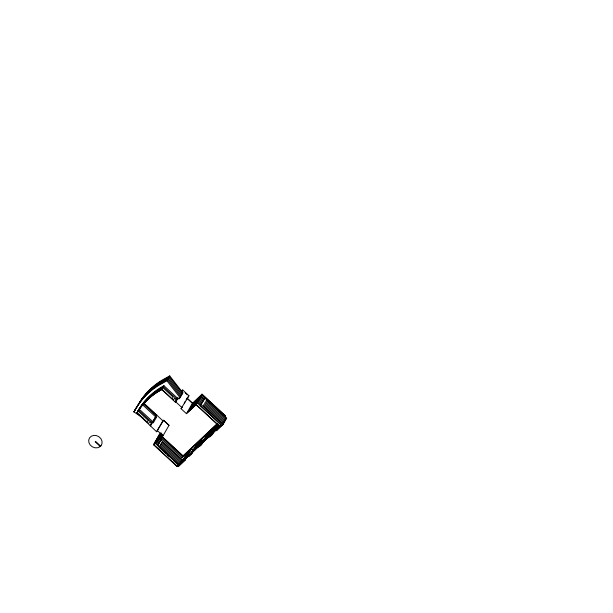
<?xml version="1.0" encoding="UTF-8"?>
<svg xmlns="http://www.w3.org/2000/svg" width="613" height="613" viewBox="0 0 613 613"><rect width="100%" height="100%" fill="white"/><g stroke="black" fill="none" stroke-linecap="round" stroke-linejoin="round"><path stroke-width="0.92" d="M177.678 398.389L163.939 385.7L161.732 389.561L175.464 402.251L177.678 398.389L178.023 398.067L178.873 398.848L180.092 397.699L182.889 392.81L169.724 375.892L162.46 379.96A83.475 72.503 29.8 0 0 140.959 400.205L133.879 411.913L143.381 418.212M136.699 407.04L133.895 411.928L138.753 404.067A83.475 72.503 29.8 0 1 160.254 383.815L167.518 379.754L180.682 396.672L178.873 398.848M163.939 385.7A79.974 69.468 29.8 0 0 139.12 409.078L136.906 412.932L156.583 431.751L163.656 420.227L169.065 425.223L163.02 435.774L153.495 444.739L177.226 466.654L219.715 426.633L220.895 424.579L200.305 405.568L205.056 398.013L226.687 417.989L222.856 424.679L216.473 430.694L215.163 429.483L217.96 424.594L213.983 428.341M138.163 405.093A83.475 72.503 29.8 0 1 159.664 384.849L166.928 380.78L169.724 375.892M148.461 423.614L149.587 421.652L151.327 423.269L150.208 425.223M152.422 421.361L151.832 422.388L138.53 410.105A79.974 69.468 29.8 0 1 163.349 386.726L176.651 399.017L177.241 397.983M150.3 425.951L152.07 422.863M155.656 416.878L155.311 417.2L156.1 417.928L153.296 422.817L152.514 422.089L156.706 414.771M150.645 425.621L156.69 415.078M173.287 400.235L174.406 398.281L176.153 399.891L175.027 401.844M156.583 431.751L162.989 420.556M181.509 391.699L182.682 389.937L188.957 395.737L181.057 408.695L186.467 413.691L195.991 404.726L202.029 394.174L225.492 415.844L225.055 416.618L201.593 394.948L193.003 403.5L201.003 395.975L204.137 398.871M175.464 402.251L178.023 398.067M181.747 391.554L182.682 389.937M153.495 444.739L159.541 434.188M157.748 444.961L159.457 441.988M181.057 408.695L181.977 407.101M184.268 403.101L185.18 401.5M186.099 399.898L188.957 395.737M186.467 413.691L192.505 403.139L187.103 398.144M200.305 405.568L205.056 398.013M160.391 437.728L181.969 457.658L183.003 455.857L161.61 436.104M177.226 466.654L178.406 464.593L157.817 445.582L161.648 438.893L160.729 439.759L182.36 459.735L180.153 463.597L160.269 445.23M177.134 465.137L178.529 466.424L178.973 465.65M178.529 466.424L184.919 460.409L183.609 459.198L187.44 452.509M183.609 459.198L187.586 455.451L191.417 448.762L192.727 449.973L190.597 453.689M184.919 460.409L186.536 457.582L185.264 458.785M194.965 448.984L195.417 448.601A15.54 13.494 29.8 0 1 196.911 447.559L198.183 447.03A8.138 7.065 29.8 0 0 202.259 443.199L202.811 442.004A15.54 13.494 29.8 0 1 203.907 440.601L205.217 439.375A15.54 13.494 29.8 0 1 208.351 437.506A13.134 11.409 29.8 0 0 210.443 436.349L212.496 434.441L211.186 433.23L215.017 426.541M212.496 434.441L214.619 430.724M216.473 430.694L217.5 428.893L216.197 427.682L212.213 431.429M219.27 425.805L218.68 426.832L217.37 425.629L213.393 429.376M135.059 409.859L140.523 400.979A83.475 72.503 29.8 0 1 162.024 380.727L169.288 376.666M192.198 452.547L192.352 452.333A11.961 10.39 29.8 0 1 194.076 450.632L194.712 450.187M194.528 449.398L194.114 449.827A15.54 13.494 29.8 0 0 192.137 452.769A13.134 11.409 29.8 0 1 190.927 454.739L188.896 456.662L187.586 455.451M181.67 393.96L182.889 392.81M152.514 422.089L152.859 421.767L139.12 409.078M163.656 420.227L162.966 420.878L143.634 403.017M159.449 434.341L160.905 432.908M202.029 394.174L192.421 403.293L187.011 398.304M159.096 434.962L161.096 433.077M158.506 435.989L161.173 433.483M161.395 433.629L158.07 436.762L158.767 437.406M161.472 434.027L157.48 437.789L158.177 438.433M161.548 434.433L156.89 438.824L160.031 441.72M162.292 434.203L156.3 439.85L159.441 442.747M155.71 440.877L162.368 434.609M155.12 441.912L162.445 435.008M217.132 423.713L182.919 456.011L161.525 436.257M217.393 423.836L182.559 456.631L161.165 436.87M181.969 457.658L217.669 424.043M186.996 453.283L190.98 449.536M214.573 427.315L217.891 424.196M186.413 454.31L190.39 450.563M185.823 455.344L189.8 451.597M185.233 456.371L189.21 452.624M212.803 430.403L216.78 426.656L218.09 427.866M188.62 453.651L184.643 457.398L185.954 458.608L179.563 464.623L159.679 446.256M182.36 459.735L185.555 456.723M192.727 449.973L194.758 448.042A13.134 11.409 29.8 0 0 195.976 446.08A15.54 13.494 29.8 0 1 197.945 443.138L199.248 441.904A15.54 13.494 29.8 0 1 200.742 440.87L202.014 440.341A8.138 7.065 29.8 0 0 206.091 436.51L206.642 435.314A15.54 13.494 29.8 0 1 207.738 433.912L209.048 432.686A15.54 13.494 29.8 0 1 212.182 430.816A13.134 11.409 29.8 0 0 213.477 430.173M188.03 454.685L181.923 460.509L162.031 442.142L159.089 447.283L165.947 453.62M211.631 432.464L215.607 428.717M224.971 419.966L226.251 418.763L206.359 400.396L205.769 401.423L225.661 419.79L224.381 420.993M211.186 433.23L215.163 429.483M184.528 458.532L181.333 461.535L161.441 443.168M220.895 424.579L178.345 464.7L154.622 442.785L162.614 435.253L161.64 436.954L153.648 444.479L177.372 466.393L219.86 426.38L196.137 404.465L188.145 411.997L189.118 410.296L197.11 402.772L220.833 424.679M183.938 459.558L180.743 462.562L160.851 444.195M223.155 422.625L225.071 420.817L205.179 402.45L204.589 403.484L224.481 421.851L222.565 423.652M180.153 463.597L182.069 461.788M222.611 424.081L223.891 422.878L203.999 404.511L203.416 405.538L223.301 423.905L216.91 429.92M179.609 465.052L185.364 459.635L184.053 458.432M210.987 435.506L210.887 435.575A13.134 11.409 29.8 0 1 210.497 435.843M199.217 445.23L197.945 445.758A15.54 13.494 29.8 0 0 196.451 446.8L195.149 448.026A15.54 13.494 29.8 0 0 193.172 450.969A13.134 11.409 29.8 0 1 191.953 452.93L191.363 453.965A13.134 11.409 29.8 0 0 192.582 452.003A15.54 13.494 29.8 0 1 194.559 449.053L195.861 447.827A15.54 13.494 29.8 0 1 197.355 446.785L198.627 446.256A8.138 7.065 29.8 0 0 199.325 445.988M201.945 394.328L225.408 415.997M203.7 399.645L200.558 396.749L191.976 405.3L199.968 397.776L203.11 400.68M202.52 401.707L199.378 398.802L190.796 407.361L198.788 399.837L201.93 402.733M201.34 403.768L198.198 400.864L189.616 409.423L197.608 401.89L200.75 404.795M201.225 404.703L222.856 424.679M185.126 392.833L187.218 394.772M195.991 404.726L219.715 426.633M175.808 401.921L182.092 407.722M163.564 420.38L168.973 425.376M143.549 403.178L156.599 415.231M143.197 403.791L156.246 415.844M142.607 404.825L156.507 417.66M157.618 430.778L163.02 435.774M159.985 438.533L161.204 439.659M158.782 439L160.621 440.693M156.338 441.46L158.851 443.781M155.748 442.486L158.261 444.808M167.318 454.884L168.69 456.149M173.487 460.585L176.919 463.75M100.662 446.088L95.613 441.429L95.176 441.843L100.218 446.502M169.295 376.681L182.452 393.584M181.862 394.619L168.705 377.708L161.434 381.761A83.475 72.503 29.8 0 0 139.933 402.005M181.272 395.646L168.115 378.734L160.844 382.788A83.475 72.503 29.8 0 0 139.343 403.04M166.928 380.78L180.092 397.699M208.795 436.732A15.54 13.494 29.8 0 0 205.654 438.601L204.351 439.835A15.54 13.494 29.8 0 0 203.255 441.23L202.696 442.425A8.138 7.065 29.8 0 1 199.976 445.651M210.09 436.088A13.134 11.409 29.8 0 1 209.24 436.533M204.413 439.575A8.138 7.065 29.8 0 1 200.987 442.142L199.708 442.67A15.54 13.494 29.8 0 0 198.221 443.712L196.911 444.938A15.54 13.494 29.8 0 0 194.942 447.881A13.134 11.409 29.8 0 1 193.723 449.85L194.313 448.816A13.134 11.409 29.8 0 0 195.532 446.854A15.54 13.494 29.8 0 1 197.501 443.912L198.811 442.678A15.54 13.494 29.8 0 1 200.298 441.644L201.577 441.115A8.138 7.065 29.8 0 0 205.646 437.284L206.198 436.088A15.54 13.494 29.8 0 1 207.301 434.686L208.604 433.452A15.54 13.494 29.8 0 1 211.746 431.583A13.134 11.409 29.8 0 0 213.033 430.947M204.773 438.962A8.138 7.065 29.8 0 0 205.056 438.31L205.608 437.115A15.54 13.494 29.8 0 1 206.711 435.713L208.014 434.487A15.54 13.494 29.8 0 1 211.156 432.617A13.134 11.409 29.8 0 0 212.443 431.973M211.853 433A13.134 11.409 29.8 0 1 210.566 433.644A15.54 13.494 29.8 0 0 207.424 435.514L206.121 436.747A15.54 13.494 29.8 0 0 205.018 438.142L204.466 439.337A8.138 7.065 29.8 0 1 200.397 443.168L199.118 443.697A15.54 13.494 29.8 0 0 197.631 444.739L196.321 445.965A15.54 13.494 29.8 0 0 194.352 448.915A13.134 11.409 29.8 0 1 193.133 450.877L192.543 451.904A13.134 11.409 29.8 0 0 193.762 449.942A15.54 13.494 29.8 0 1 195.739 447L197.041 445.766A15.54 13.494 29.8 0 1 198.535 444.731L199.807 444.203A8.138 7.065 29.8 0 0 203.876 440.372L204.428 439.176A15.54 13.494 29.8 0 1 205.531 437.774L206.834 436.54A15.54 13.494 29.8 0 1 209.975 434.671A13.134 11.409 29.8 0 0 210.42 434.479M211.677 433.782A13.134 11.409 29.8 0 1 210.849 434.265M201.171 444.218A8.138 7.065 29.8 0 0 203.286 441.398L203.838 440.203A15.54 13.494 29.8 0 1 204.941 438.801L206.244 437.575A15.54 13.494 29.8 0 1 209.385 435.705M148.277 420.449L147.304 422.142L137.051 412.679A79.974 69.468 29.8 0 1 161.878 389.301L172.123 398.772L173.096 397.071L162.851 387.608A79.974 69.468 29.8 0 0 138.025 410.978L148.277 420.449M100.992 445.728L99.835 446.816A6.95 6.03 29.8 0 1 88.931 442.647A6.95 6.03 29.8 0 1 96.417 435.598A6.95 6.03 29.8 0 1 100.992 445.728M161.732 389.561A79.974 69.468 29.8 0 0 136.906 412.932A80.548 69.966 29.8 0 1 161.732 389.561"/></g></svg>
